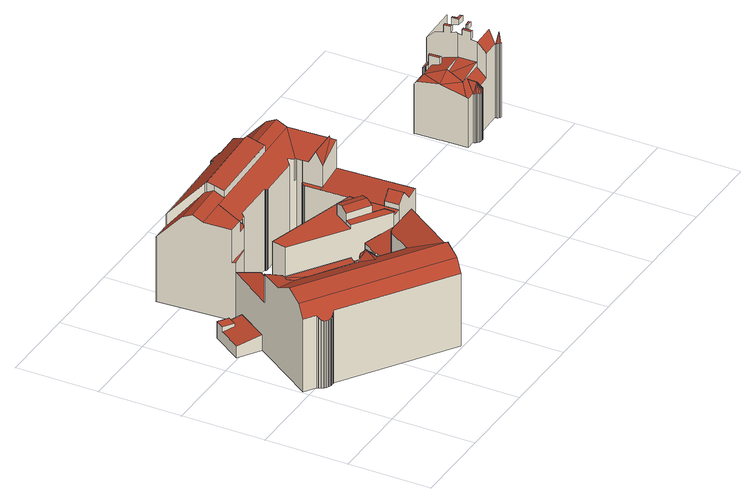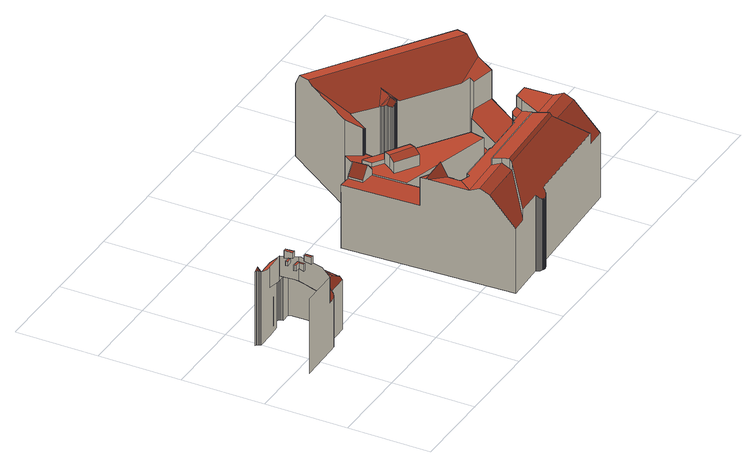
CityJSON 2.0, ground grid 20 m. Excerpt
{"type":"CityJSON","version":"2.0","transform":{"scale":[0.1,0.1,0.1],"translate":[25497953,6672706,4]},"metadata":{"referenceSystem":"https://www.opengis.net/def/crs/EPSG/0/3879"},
"CityObjects":{
"building1":{"type":"Building","attributes":{"dateOfConstruction":"1926-01-01","measuredHeight":4.2,"class":"Tukku- ja vähittäiskaupan myymälähallit","function":"Kulkuneuvojen suoja- ja huoltorakennukset","usage":"Talousrakennus","roofType":"2100;1000","storeysAboveGround":1},"address":[{"Country":"Finland","Locality":"Helsinki","ThoroughfareNumber":"2","ThoroughfareName":"Luotsikatu","PostCode":"00160"}],"geometry":[{"type":"Solid","lod":"2","boundaries":[[[[0,1,2,3]],[[4,5,6,7]],[[8,9,10,11]],[[12,2,1,13]],[[14,8,11,15]],[[12,16,17,18,3,2]],[[3,18,19,0]],[[20,9,8,14]],[[4,7,21,16,12,13]],[[5,19,18,17,20,14,15,6]],[[21,7,6,15,11,10]],[[5,4,13,1,0,19]],[[16,21,10,9,20,17]]]],"semantics":{"surfaces":[{"type":"RoofSurface"},{"type":"WallSurface"},{"type":"GroundSurface"}],"values":[[0,1,0,1,1,1,1,1,2,0,1,1,1]]}}]},
"building2":{"type":"Building","attributes":{"dateOfConstruction":"1902-01-01","measuredHeight":22.8,"class":"Asuinkerrostalot","function":"Muut kerrostalot","usage":"Asuinrakennus","roofType":"2100;2100;2100;3200","storeysAboveGround":4},"address":[{"Country":"Finland","Locality":"Helsinki","ThoroughfareNumber":"3","ThoroughfareName":"Kruunuvuorenkatu","PostCode":"00160"}],"geometry":[{"type":"Solid","lod":"2","boundaries":[[[[22,23,24,25]],[[26,27,28,29]],[[30,29,28,31]],[[32,33,34,35]],[[36,37,38]],[[39,40,41,42]],[[43,44,45,46,47,48,49,50,51,52,53]],[[54,55,56,57]],[[41,58,36,38,59,60,61,62,63,42]],[[64,46,45,65]],[[66,67,68,69]],[[70,71,72,73]],[[74,75,76,59,38,37,77]],[[78,79,80,81]],[[82,83,71,70]],[[84,85,86,87]],[[77,37,36,58,88,89,56,55,90,91,92,93,94,95,96,97,98,99,100]],[[53,28,27,101,86,85,102,81]],[[79,103,104,105,80]],[[106,98,97,107]],[[43,53,108]],[[75,109,44,43,76]],[[110,111,83,82]],[[57,56,89,112]],[[113,110,82,70,73,114,115,22,25,116,117,66,69,118,119,120,121,122,123,124,125,126,34,33,127,128,103,79,78,129,84,87,130,26,29,30,131,132,133,134,135,136,137,138,139,140,141,142,143,144,145,146,147,148,149,64,65,109,75,74,150,151,106,107,152,153,154,155,156,157,158,54,57,112,159,160]],[[153,95,94,154]],[[65,45,44,109]],[[161,162,163,63,62]],[[32,35,164,165,166]],[[167,23,22,115]],[[167,168,72,71,83,111,169,170,40,39,171,172,173,174,175,176,177,178,68,67,179,180,24,23]],[[129,102,85,84]],[[158,90,55,54]],[[73,72,168,114]],[[140,181,182,141]],[[155,93,92,156]],[[116,180,179,117]],[[87,86,101,130]],[[53,52,183,184,182,181,185,186,187,188,189,190,191,192,193,31,28]],[[159,88,58,41,40,170,160]],[[30,31,193,131]],[[131,193,192,132]],[[152,96,95,153]],[[154,94,93,155]],[[124,172,171,125]],[[141,182,184,142]],[[144,52,51,145]],[[145,51,50,146]],[[146,50,49,147]],[[121,175,174,122]],[[148,48,47,149]],[[151,99,98,106]],[[161,128,127,166,162]],[[120,176,175,121]],[[128,161,62,61,104,103]],[[59,76,43,108,60]],[[114,168,167,115]],[[123,173,172,124]],[[156,92,91,157]],[[25,24,180,116]],[[108,105,104,61,60]],[[69,68,178,118]],[[77,100,150,74]],[[149,47,46,64]],[[107,97,96,152]],[[112,89,88,159]],[[157,91,90,158]],[[147,49,48,148]],[[130,101,27,26]],[[142,184,183,143]],[[163,165,164,126,125,171,39,42,63]],[[117,179,67,66]],[[78,81,102,129]],[[137,187,186,138]],[[138,186,185,139]],[[108,53,81,80,105]],[[133,191,190,134]],[[134,190,189,135]],[[126,164,35,34]],[[170,169,113,160]],[[122,174,173,123]],[[113,169,111,110]],[[119,177,176,120]],[[144,143,183,52]],[[136,188,187,137]],[[139,185,181,140]],[[135,189,188,136]],[[132,192,191,133]],[[33,32,166,127]],[[165,163,162,166]],[[150,100,99,151]],[[118,178,177,119]]]],"semantics":{"surfaces":[{"type":"WallSurface"},{"type":"RoofSurface"},{"type":"GroundSurface"}],"values":[[0,0,0,0,0,1,1,0,1,0,0,0,0,0,0,0,1,1,0,0,1,0,0,0,2,0,0,1,1,0,1,0,0,0,0,0,0,0,1,0,0,0,0,0,0,0,0,0,0,0,0,0,0,0,0,1,0,0,0,0,1,0,0,0,0,0,0,0,0,0,0,0,0,0,0,1,0,0,0,0,0,0,0,0,0,0,0,0,0,0,0,0]]}}]},
"building3":{"type":"Building","attributes":{"dateOfConstruction":"1902-01-01","measuredHeight":11.5,"class":"Toimistorakennukset","function":"Toimistorakennukset","usage":"Talousrakennus","roofType":"2100;1000","storeysAboveGround":3},"address":[{"Country":"Finland","Locality":"Helsinki","ThoroughfareNumber":"3","ThoroughfareName":"Kruunuvuorenkatu","PostCode":"00160"}],"geometry":[{"type":"Solid","lod":"2","boundaries":[[[[194,195,196,197]],[[198,199,200,201]],[[202,203,204,205]],[[206,207,208,204,203,209,196,195,210,199,198]],[[211,212,213]],[[214,215,216,194,197,217,202,205,218,219,220]],[[206,198,201,221,222,223,213,224,225,226,227,228,229,230,231,232,233,234,214,220]],[[226,235,236,227]],[[220,219,207,206]],[[222,237,238,223]],[[224,239,240,225]],[[202,217,209,203]],[[223,238,211,213]],[[229,241,242,230]],[[228,243,241,229]],[[221,244,237,222]],[[213,212,239,224]],[[218,205,204,208]],[[233,245,246,234]],[[234,246,215,214]],[[245,247,248,242,241,243,236,235,240,239,212,211,238,237,244,200,199,210,216,215,246]],[[196,209,217,197]],[[194,216,210,195]],[[232,247,245,233]],[[218,208,207,219]],[[230,242,248,231]],[[231,248,247,232]],[[225,240,235,226]],[[201,200,244,221]],[[227,236,243,228]]]],"semantics":{"surfaces":[{"type":"RoofSurface"},{"type":"WallSurface"},{"type":"GroundSurface"}],"values":[[0,1,0,1,1,1,2,1,1,1,1,0,1,1,1,1,1,1,1,1,0,1,1,1,0,1,1,1,1,1]]}}]},
"building4":{"type":"Building","attributes":{"dateOfConstruction":"1905-01-01","measuredHeight":18.3,"class":"Avopalvelujen rakennukset","function":"Muut sosiaalitoimen rakennukset","usage":"Asuinrakennus","roofType":"1000;3500","storeysAboveGround":4},"address":[{"Country":"Finland","Locality":"Helsinki","ThoroughfareNumber":"4","ThoroughfareName":"Luotsikatu","PostCode":"00160"}],"geometry":[{"type":"Solid","lod":"2","boundaries":[[[[249,250,251,252]],[[253,254,255,256]],[[257,258,259,260]],[[250,255,254,251]],[[261,262,263,264]],[[265,266,267,268]],[[269,270,263,262,271,272]],[[273,274,275,276]],[[277,269,272,278]],[[265,268,259,258,275,274,279,280,281,282]],[[283,281,280,284]],[[285,260,259,268,267,286]],[[253,278,272,252,251,254]],[[287,288,283,284,289,273,276,257,260,285,290]],[[291,250,249,271,292]],[[290,285,286,293]],[[276,275,258,257]],[[292,271,262,261]],[[288,282,281,283]],[[271,249,252,272]],[[287,290,293,264,263,270]],[[287,270,269,277,266,265,282,288]],[[289,279,274,273]],[[253,256,291,292,261,264,293,286,267,266,277,278]],[[256,255,250,291]],[[284,280,279,289]]]],"semantics":{"surfaces":[{"type":"RoofSurface"},{"type":"WallSurface"},{"type":"GroundSurface"}],"values":[[0,1,1,0,1,1,0,1,1,0,1,1,1,2,1,1,1,1,1,1,1,1,1,0,1,1]]}}]},
"building5":{"type":"Building","attributes":{"dateOfConstruction":"1905-01-01","measuredHeight":25.9,"class":"Asuinkerrostalot","usage":"Asuinrakennus","roofType":"2100;3500;1000;2100;2100","storeysAboveGround":4},"address":[{"Country":"Finland","Locality":"Helsinki","ThoroughfareNumber":"4","ThoroughfareName":"Luotsikatu","PostCode":"00160"}],"geometry":[{"type":"Solid","lod":"2","boundaries":[[[[294,295,296,297]],[[298,299,300,301]],[[302,303,304,305]],[[306,307,308,309]],[[309,308,310,311]],[[312,313,314,315,316,317]],[[318,319,296,295,320,321,322,323]],[[324,325,326,327]],[[315,314,328,329]],[[330,331,332,333,334]],[[335,336,337,338]],[[339,340,341,342]],[[343,344,345,346]],[[347,348,349,350]],[[351,352,313,312]],[[297,296,353,354]],[[355,356,357,358,359,360]],[[305,304,361,362]],[[363,364,365,366]],[[367,349,348,368,369,370]],[[371,372,373]],[[374,375,376,377]],[[355,360,330,334]],[[378,379,380,381,351]],[[370,369,382,352]],[[383,384,385,302,305,362,386,387,388,389,390,391,392,393,394,395,396,397,398,399,400,401,402,403,339,342,298,301,404,405,406,407,408,409,410,411,316,315,329,412,413,414,415,416,363,366,417,418,419,420,421,422,423,424,343,346,425,426,427,428,324,327,374,377,306,309,311,357,356,429]],[[400,430,431,401]],[[417,432,433,418]],[[420,434,435,421]],[[410,436,437,411]],[[438,439,440,441]],[[442,443,444,445]],[[424,446,344,343]],[[411,437,447,448,449,379,378,317,316]],[[397,450,451,398]],[[444,452,453,454]],[[377,376,307,306]],[[409,455,456,457,338,337,458,459,436,410]],[[383,429,460,441,440,461,462]],[[386,463,464,387]],[[387,464,465,388]],[[466,438,441,460,442,445,467]],[[352,382,359,358,310,308,307,376,375,326,325,468,469,470,471,345,344,446,472,473,435,434,474,433,432,365,364,475,476,477,478,479,328,314,313]],[[462,461,480,481]],[[395,321,320,396]],[[457,335,338]],[[327,326,375,374]],[[415,476,475,416]],[[405,482,483,406]],[[443,452,444]],[[418,433,474,419]],[[454,453,318,323]],[[401,431,484,402]],[[380,367,370,381]],[[428,468,325,324]],[[447,459,458,485,486,448]],[[487,488,404]],[[318,453,452,443,442,460,429,356,355,334,333,319]],[[421,435,473,422]],[[362,361,463,386]],[[458,337,336,373,485]],[[294,297,354]],[[423,472,446,424]],[[404,488,482,405]],[[346,345,471,425]],[[391,489,490,392]],[[393,491,492,394]],[[373,372,486,485]],[[311,310,358,357]],[[397,396,320,295,294,354,353,450]],[[388,465,493,389]],[[381,370,352,351]],[[392,490,491,393]],[[494,340,339]],[[412,479,478,413]],[[342,341,299,298]],[[495,467,445,496]],[[448,486,372,371,449]],[[331,369,368,332]],[[360,359,382,330]],[[407,497,498,408]],[[378,351,312,317]],[[426,470,469,427]],[[447,437,436,459]],[[461,440,439,480]],[[422,473,472,423]],[[350,349,367,380]],[[402,484,499,403]],[[403,499,494,339]],[[383,462,481,466,467,495,500,384]],[[384,500,501,385]],[[496,445,444,454,323,322,492]],[[379,449,371,350,380]],[[319,333,332,347]],[[389,493,502,390]],[[385,501,303,302]],[[330,382,369,331]],[[408,498,455,409]],[[457,456,336,335]],[[416,475,364,363]],[[395,394,492,322,321]],[[399,398,451,503]],[[427,469,468,428]],[[451,450,353,296,319,347,350,371,373,336,456,455,498,497,483,482,488,487,300,299,341,340,494,499,484,431,430,503]],[[496,492,491,490,489,502,493,465,464,463,361,304,303,501,500,495]],[[466,481,480,439,438]],[[390,502,489,391]],[[329,328,479,412]],[[301,300,487,404]],[[419,474,434,420]],[[406,483,497,407]],[[425,471,470,426]],[[332,368,348,347]],[[399,503,430,400]],[[366,365,432,417]],[[413,478,477,414]],[[414,477,476,415]]]],"semantics":{"surfaces":[{"type":"WallSurface"},{"type":"RoofSurface"},{"type":"GroundSurface"}],"values":[[0,0,0,0,0,0,1,0,0,1,0,0,0,0,0,0,0,0,0,1,0,0,1,1,1,2,0,0,0,0,0,0,0,0,0,1,0,0,0,0,0,1,1,1,0,1,0,0,0,1,0,1,0,0,0,0,0,0,0,0,1,1,0,0,0,0,0,0,0,0,0,0,0,0,0,0,0,1,0,0,0,1,0,1,1,0,0,0,0,0,0,0,1,1,0,0,0,0,0,0,0,0,0,1,1,0,0,0,0,0,0,0,0,0,0,0,0]]}}]},
"building6":{"type":"Building","attributes":{"dateOfConstruction":"1908-01-01","measuredHeight":23.2,"class":"Asuinkerrostalot","function":"Muut kerrostalot","usage":"Asuinrakennus","roofType":"2110;2100;1000;9993;9999;3500","storeysAboveGround":5},"address":[{"Country":"Finland","Locality":"Helsinki","ThoroughfareNumber":"8","ThoroughfareName":"Luotsikatu","PostCode":"00160"}],"geometry":[{"type":"MultiSurface","lod":"2","boundaries":[[[504,505,506]],[[507,508,509,510]],[[504,506,511]],[[512,513,514,515,516,510,509,505,504,511,517,518,519,520,521,522]],[[523,524,525,526,508,507]],[[527,528,529,530,525,524]],[[531,532,529,528]],[[533,534,532,531]],[[535,536,534,533]],[[529,532,537,530]],[[538,539,536,535]],[[525,530,537,526]],[[534,536,537,532]],[[540,541,539,538]],[[511,506,542,517]],[[539,541,543,537,536]],[[544,545,546,543,541,540]],[[526,537,547,508]],[[518,548,519]],[[549,550,546,545]],[[546,550,551,537,543]],[[517,542,548,518]],[[547,552,508]],[[549,553,554,555,551,550]],[[548,520,519]],[[556,557,555,554]],[[551,555,557,558,537]],[[559,558,557,556]],[[559,560,561,558]],[[558,561,562,537]],[[563,542,506]],[[564,562,561,560]],[[562,565,566,537]],[[564,567,565,562]],[[568,569,547,537]],[[509,508,552,569,570,571,572,506,505]],[[569,552,547]],[[566,573,574,537]],[[567,575,573,566,565]],[[574,576,568,537]],[[577,574,573,575]],[[577,578,576,574]],[[578,579,580,569,568,576]],[[581,563,506]],[[520,548,582,583,584,521]],[[585,542,563]],[[572,581,506]],[[521,584,586,587,588,589,522]],[[590,591,592,593]],[[582,593,592,594,595,596,583]],[[594,592,591,597,595]],[[583,596,586,584]],[[588,587,598,599]],[[580,600,601,602,603,570,569]],[[581,604,605,585,563]],[[599,598,606,607]],[[542,585,608,609,610,611,612,590,593,582,548]],[[570,603,613,571]],[[596,595,597,612]],[[612,597,591,590]],[[607,606,614,615]],[[615,614,616,617]],[[571,613,618,581,572]],[[617,616,619,620]],[[620,619,621,622]],[[622,621,623,624]],[[596,612,611,625,626,627,628,623,621,619,616,614,606,598,587,586]],[[605,604,581,618,629,630,631,632,633,585]],[[634,635,630,629]],[[624,623,628,636]],[[636,628,627,637]],[[630,635,638,631]],[[632,631,638,639]],[[639,638,635,634]],[[640,641,642,643]],[[625,611,610,609,608,585,633,644,643,642,645,646,647,648,626]],[[642,641,649,645]],[[603,602,650,613]],[[646,645,649,651]],[[651,649,641,640]],[[652,653,654,655,602,601]],[[656,657,654,653]],[[658,659,660,661]],[[662,663,657,656]],[[664,665,666,667,663,662]],[[668,669,666,665]],[[663,667,670,657]],[[671,672,673,674,669,668]],[[654,657,670,655]],[[666,669,674,670,667]],[[675,676,659,658]],[[659,676,677,660]],[[661,660,677,678]],[[678,677,676,675]],[[679,680,681,682]],[[627,626,648,683,684,685,637]],[[682,681,686,687]],[[687,686,688,689]],[[690,691,680,679]],[[680,691,692,688,686,681]],[[689,688,692,693]],[[693,692,691,690]]],"semantics":{"surfaces":[{"type":"WallSurface"},{"type":"RoofSurface"}],"values":[0,0,1,0,0,0,0,0,0,1,0,1,1,0,1,1,0,1,1,0,1,1,0,0,0,0,1,0,0,1,0,0,1,0,1,1,0,1,0,1,0,0,0,1,1,0,0,0,0,0,1,0,0,0,1,0,1,0,0,0,0,0,0,0,0,0,1,0,0,0,0,1,0,0,0,0,1,1,0,0,0,0,0,0,0,0,1,0,1,1,0,1,0,0,0,0,0,0,0,1,0,0]}}]}
},
"vertices":[
[156,445,14],[167,461,14],[142,478,14],[132,461,14],[106,370,6],[106,370,46],[55,404,35],[55,404,6],[116,441,48],[129,461,48],[105,477,48],[91,457,48],[142,478,6],[167,461,6],[116,441,40],[91,457,35],[131,460,6],[131,460,41],[132,461,41],[156,445,46],[129,461,40],[105,477,6],
[48,176,8],[48,176,177],[46,177,176],[46,177,8],[280,227,8],[280,227,194],[282,227,195],[282,227,8],[283,227,8],[283,227,193],[163,345,118],[163,345,8],[222,434,8],[222,434,118],[358,157,186],[359,158,186],[359,158,185],[12,231,222],[327,18,222],[352,54,236],[37,267,236],[303,200,185],[303,201,185],[303,202,186],[304,204,186],[304,206,187],[304,208,188],[304,210,189],[304,211,190],[303,213,191],[302,215,192],[288,217,204],[406,215,8],[406,215,192],[407,215,193],[407,215,8],[360,67,227],[304,198,184],[264,181,204],[264,225,184],[140,309,183],[64,308,208],[304,204,8],[303,202,8],[42,180,8],[42,180,176],[40,181,176],[40,181,8],[57,174,8],[57,174,183],[55,174,181],[55,174,8],[360,158,8],[302,199,8],[302,199,185],[360,158,186],[272,223,8],[271,222,8],[271,222,190],[272,223,190],[60,174,8],[60,174,186],[275,225,8],[275,225,191],[277,226,192],[277,226,8],[443,190,227],[408,214,193],[405,215,191],[404,215,190],[403,215,190],[402,215,189],[401,215,188],[400,215,188],[399,215,188],[399,214,187],[398,214,187],[397,213,187],[396,213,186],[278,226,193],[274,224,191],[270,221,8],[270,221,190],[270,222,190],[398,214,8],[399,214,8],[284,212,204],[303,201,8],[62,174,8],[62,174,188],[408,214,8],[64,175,8],[53,174,8],[50,175,8],[44,178,8],[42,179,8],[38,183,8],[36,185,8],[34,188,8],[33,190,8],[31,193,8],[31,195,8],[30,198,8],[3,216,8],[172,468,8],[134,335,8],[124,320,8],[274,224,8],[278,226,8],[285,227,8],[287,227,8],[289,227,8],[290,226,8],[292,226,8],[293,225,8],[295,224,8],[296,223,8],[298,222,8],[299,221,8],[300,219,8],[301,218,8],[302,216,8],[302,215,8],[303,213,8],[304,211,8],[304,210,8],[304,208,8],[304,206,8],[396,213,8],[397,213,8],[399,215,8],[400,215,8],[401,215,8],[402,215,8],[403,215,8],[404,215,8],[405,215,8],[443,190,8],[318,4,8],[124,320,191],[134,335,191],[98,359,208],[172,468,136],[98,359,136],[134,335,123],[50,175,178],[53,174,179],[64,175,191],[318,4,192],[3,216,191],[30,198,191],[31,195,188],[31,193,185],[33,190,182],[34,188,180],[36,185,178],[38,183,177],[42,179,176],[44,178,176],[299,221,187],[300,219,188],[302,216,191],[301,218,190],[298,222,187],[296,223,186],[295,224,186],[293,225,186],[292,226,187],[290,226,188],[289,227,189],[287,227,190],[285,227,192],
[401,254,79],[429,294,79],[402,313,79],[373,273,79],[487,255,22],[487,255,138],[443,190,138],[443,190,22],[359,282,80],[259,409,90],[253,413,90],[225,374,80],[222,434,22],[222,434,79],[253,413,79],[402,313,90],[429,294,117],[405,215,125],[405,215,124],[405,215,22],[404,252,22],[404,252,118],[401,254,117],[373,273,80],[225,374,79],[195,394,79],[195,394,22],[408,214,22],[407,215,22],[406,215,22],[404,215,22],[403,215,22],[402,215,22],[401,215,22],[400,215,22],[399,215,22],[399,214,22],[398,214,22],[397,213,22],[396,213,22],[393,237,22],[402,215,124],[401,215,124],[407,215,125],[406,215,125],[404,215,124],[403,215,124],[399,215,123],[399,214,123],[400,215,123],[408,214,125],[396,213,123],[393,237,118],[397,213,123],[398,214,123],
[465,296,191],[477,315,197],[424,347,197],[412,329,191],[437,366,163],[437,366,191],[490,333,191],[490,333,163],[262,443,14],[262,443,57],[272,439,57],[272,439,14],[490,280,163],[490,280,173],[490,256,173],[490,256,163],[271,401,57],[271,401,163],[279,437,163],[279,437,57],[401,313,173],[487,255,173],[465,296,173],[412,329,173],[245,454,14],[245,454,57],[253,448,57],[253,448,14],[401,313,163],[412,329,163],[237,460,57],[229,467,57],[222,475,57],[172,468,57],[222,475,14],[229,467,14],[511,375,14],[511,375,163],[487,255,14],[172,468,14],[237,460,14],[515,257,14],[477,315,163],[465,296,163],[515,257,163],
[518,507,160],[518,507,214],[518,509,214],[518,509,160],[379,505,12],[379,505,215],[378,505,215],[378,505,12],[508,483,12],[508,483,160],[508,484,160],[508,484,12],[478,672,12],[478,672,199],[478,671,200],[478,671,12],[479,669,202],[479,669,12],[211,656,175],[211,656,203],[444,666,203],[444,666,12],[162,654,12],[162,654,175],[585,466,242],[581,563,242],[519,506,214],[519,492,214],[518,492,214],[519,478,214],[473,677,12],[473,677,194],[474,676,195],[474,676,12],[444,668,202],[444,668,12],[470,606,242],[470,600,245],[471,582,254],[580,587,254],[579,611,242],[245,497,160],[245,497,214],[240,487,214],[240,487,160],[380,504,12],[380,504,215],[379,504,215],[379,504,12],[464,680,12],[464,680,190],[466,680,190],[466,680,12],[472,558,242],[472,558,259],[274,550,259],[274,550,242],[272,597,242],[272,597,264],[515,509,214],[515,509,160],[577,672,175],[577,672,12],[480,668,12],[480,668,203],[540,670,203],[540,670,175],[509,485,160],[509,485,12],[449,676,12],[449,676,194],[450,677,193],[450,677,12],[273,574,266],[471,582,266],[470,600,271],[272,591,271],[245,548,242],[217,495,242],[217,495,214],[476,675,12],[476,675,196],[477,673,198],[477,673,12],[165,593,242],[167,569,254],[273,574,254],[272,591,245],[470,606,264],[515,257,12],[507,480,12],[507,481,12],[509,486,12],[510,487,12],[511,488,12],[512,489,12],[513,489,12],[514,490,12],[515,491,12],[516,491,12],[518,492,12],[519,492,12],[519,506,12],[502,520,12],[488,507,12],[385,504,12],[384,503,12],[383,503,12],[382,503,12],[381,503,12],[378,506,12],[378,507,12],[377,508,12],[270,505,12],[265,498,12],[257,498,12],[222,475,12],[172,468,12],[445,669,12],[445,671,12],[446,672,12],[447,673,12],[448,675,12],[452,678,12],[453,678,12],[455,679,12],[456,680,12],[458,680,12],[459,680,12],[461,681,12],[463,681,12],[467,680,12],[469,679,12],[470,679,12],[472,678,12],[594,260,12],[384,503,214],[383,503,214],[452,678,192],[453,678,191],[456,680,190],[458,680,190],[222,475,160],[172,468,160],[557,294,166],[557,294,171],[558,258,171],[558,258,166],[586,446,171],[586,446,242],[520,443,214],[520,443,162],[463,681,190],[171,476,160],[171,476,242],[168,545,242],[502,520,220],[488,507,214],[585,461,242],[585,463,247],[519,460,247],[257,498,214],[256,497,214],[256,497,160],[228,478,214],[228,478,160],[594,260,171],[535,257,196],[515,257,175],[509,486,160],[510,487,160],[511,488,160],[514,292,160],[508,443,161],[472,678,193],[470,679,192],[469,679,191],[467,680,191],[461,681,190],[459,680,190],[455,679,191],[448,675,195],[447,673,196],[446,672,198],[445,671,199],[445,669,200],[533,293,196],[514,292,175],[378,507,216],[377,508,217],[382,503,214],[208,477,214],[208,477,242],[378,506,215],[378,506,216],[514,490,160],[515,491,160],[516,491,160],[518,492,160],[512,489,160],[380,504,214],[508,443,160],[520,443,160],[270,505,218],[265,498,214],[381,503,214],[507,480,160],[507,481,160],[513,489,160],[385,504,214],
[941,324,185],[941,324,186],[963,343,204],[964,319,58],[964,319,180],[942,318,180],[942,318,58],[939,384,199],[937,440,58],[939,387,58],[939,385,58],[939,384,58],[941,324,58],[939,385,199],[939,387,199],[937,440,190],[937,440,191],[936,446,183],[936,446,58],[964,318,58],[964,316,58],[964,316,180],[964,318,180],[965,315,58],[965,314,58],[965,314,181],[965,315,181],[967,312,58],[967,312,182],[968,310,58],[968,310,181],[970,309,58],[970,309,181],[981,319,201],[972,307,58],[972,307,180],[974,307,58],[974,307,180],[974,387,216],[975,306,180],[975,306,58],[977,306,58],[977,306,180],[981,342,201],[956,433,201],[979,306,58],[979,306,180],[981,306,180],[981,342,202],[981,306,58],[982,306,58],[982,306,180],[984,306,58],[984,306,180],[987,307,181],[987,307,58],[989,308,58],[989,308,181],[991,310,182],[974,387,204],[991,310,58],[993,311,182],[994,313,183],[993,311,58],[997,319,180],[997,320,180],[1031,322,180],[1030,344,202],[1030,345,204],[994,313,182],[996,316,182],[994,313,58],[997,318,181],[996,316,58],[997,318,58],[997,319,58],[997,320,58],[1030,345,216],[994,434,201],[994,442,190],[993,448,183],[1028,389,216],[993,448,194],[995,448,194],[995,448,58],[993,448,58],[1002,415,208],[1002,415,224],[995,415,224],[995,415,208],[994,434,224],[994,442,224],[994,442,199],[1001,443,224],[994,450,192],[994,450,58],[1031,322,58],[1071,323,58],[1071,323,243],[1031,322,243],[1029,359,216],[1028,380,216],[995,452,190],[995,452,58],[1028,394,215],[1027,406,211],[1026,423,205],[1025,444,199],[1001,443,199],[1030,344,265],[995,454,188],[995,454,58],[996,456,186],[996,456,58],[1030,345,266],[998,458,184],[998,458,58],[999,459,183],[999,459,58],[1001,460,182],[1001,460,58],[1025,444,198],[1025,463,181],[1005,462,180],[1003,461,181],[1029,359,269],[1029,359,288],[1028,380,288],[1028,380,274],[1028,389,276],[1036,359,269],[1036,359,288],[1003,461,58],[1005,462,58],[1035,380,288],[1035,380,274],[1034,406,274],[1034,406,288],[1027,406,288],[1027,406,274],[1028,394,278],[1026,423,288],[1026,423,270],[1025,444,264],[1025,463,245],[1033,423,288],[1087,346,265],[1033,423,270],[1071,322,58],[1072,321,58],[1072,321,244],[1071,322,243],[1073,319,58],[1073,319,245],[1054,379,274],[1054,379,285],[1054,384,285],[1054,384,275],[1074,317,58],[1074,317,245],[1075,316,58],[1076,315,58],[1076,315,245],[1075,316,246],[1077,313,58],[1077,313,245],[1088,323,265],[1078,313,58],[1080,312,58],[1080,312,245],[1078,313,245],[1067,379,274],[1067,379,285],[1067,385,285],[1067,385,275],[1060,404,275],[1060,404,288],[1059,422,288],[1059,422,270],[1121,465,246],[1121,465,58],[1025,463,58],[1064,422,288],[1064,422,270],[1065,410,288],[1065,410,274],[1077,404,275],[1077,404,288],[1076,410,288],[1076,410,274]
]}
